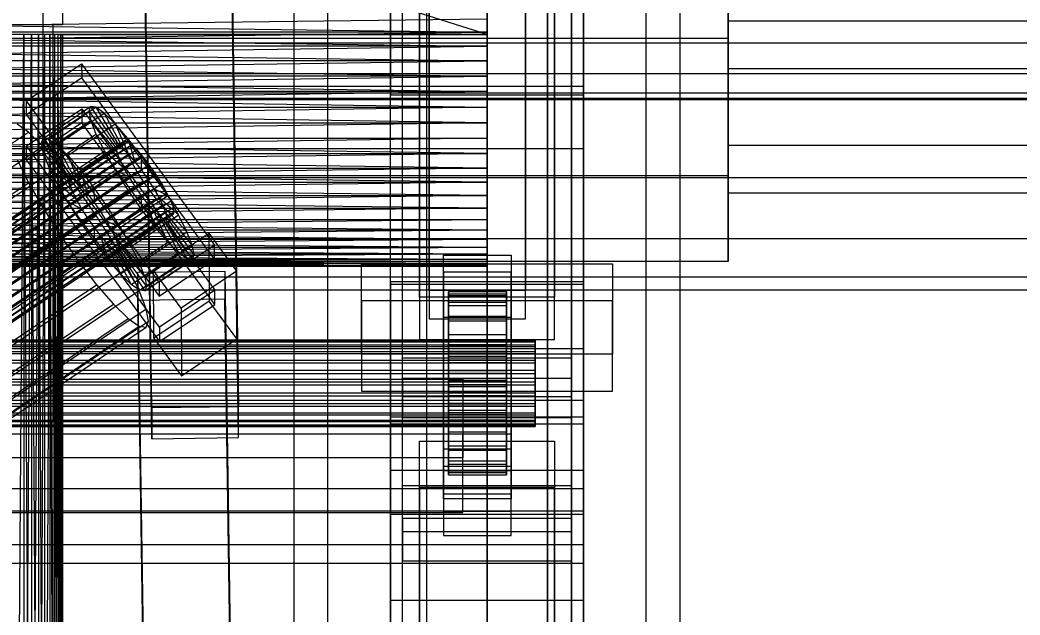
# Model space of a CAD drawing. Header units: millimetres. Extents: x -2500 to 58855, y -53268 to 6837.
# Drawn here: x 333.2 to 540.5, y -33940.3 to -33817 of the extents above; entities that cross this region are included whole.
import ezdxf

# ---------------------------------------------------------------- set-up
doc = ezdxf.new("R2010")
doc.units = ezdxf.units.MM
for name, color, linetype, lineweight in [('COTAS_O', 1, 'Continuous', 0), ('frontal_briquetadora', 7, 'Continuous', 0), ('frontal_C01', 7, 'Continuous', 0), ('frontal_C02', 7, 'Continuous', 0), ('frontal_C03', 7, 'Continuous', 0), ('frontal_secador', 7, 'Continuous', 0)]:
    doc.layers.add(name, color=color, linetype=linetype, lineweight=lineweight)
doc.dimstyles.new('R19_100', dxfattribs={"dimtxt": 250, "dimasz": 150, "dimexe": 150, "dimexo": 80, "dimgap": 100, "dimtad": 1, "dimtih": 1, "dimtoh": 1, "dimdsep": 46, "dimcen": 0.09, "dimadec": 0, "dimazin": 0, "dimtfac": 1, "dimtdec": 4, "dimtofl": 0, "dimtmove": 0, "dimatfit": 3, "dimfxl": 1, "dimtolj": 1, "dimtzin": 0, "dimarcsym": 0})

# ---------------------------------------------------------------- blocks, each defined once
blk = doc.blocks.new('*D39')
at = {"layer": 'COTAS_O', "color": 0, "lineweight": -2, "transparency": 16777216}
for p, q in [((-1725, -34320), (-1725, -33550)), ((1725, -34320), (1725, -33550)), ((-1575, -33700), (1575, -33700))]:
    blk.add_line(p, q, dxfattribs=at)
at = {"layer": 'COTAS_O', "color": 0, "transparency": 16777216}
for points in [[(-1575, -33675), (-1575, -33725), (-1725, -33700)], [(1575, -33675), (1575, -33725), (1725, -33700)]]:
    blk.add_solid(points, dxfattribs=at)
at = {"layer": 'Defpoints', "color": 0, "transparency": 16777216}
for p in [(1725, -33700), (-1725, -34400), (1725, -34400)]:
    blk.add_point(p, dxfattribs=at)

msp = doc.modelspace()

# ---------------------------------------------------------------- linework, layer by layer
at = {"layer": 'frontal_briquetadora'}
for p, q in [((430, -33820), (210, -33750)), ((430, -33820), (430, -33750)), ((430, -33750), (430, -33844.629)), ((430, -33750), (430, -33841.488)), ((430, -33750), (430, -33838.284)), ((430, -33750), (430, -33835.05)), ((430, -33750), (430, -33831.815)), ((430, -33750), (430, -33828.612)), ((430, -33750), (430, -33825.47)), ((430, -33750), (430, -33822.421)), ((430, -33750), (430, -33819.494)), ((338, -33845), (338, -33795)), ((480, -33809.778), (480, -33820.797)), ((480, -33821.536), (480, -33810.289)), ((480, -33827.53), (480, -33814.779)), ((210, -33819.494), (430, -33816.716)), ((210, -33816.716), (430, -33819.494)), ((342, -33815.5), (342, -33818)), ((430, -33816.716), (430, -33819.494)), ((480, -33815.42), (480, -33828.329)), ((333.717, -33818), (324.895, -33818)), ((338.019, -33818), (332.47, -33818)), ((339.821, -33818), (333.717, -33818)), ((340, -33818), (338.019, -33818)), ((342, -33818), (339.821, -33818)), ((340, -33818), (340, -33990)), ((720, -33817.251), (480, -33817.251)), ((480, -33817.251), (480, -33819.113)), ((480, -33818.915), (480, -33817.251)), ((480, -33817.748), (480, -33817.647)), ((480, -33817.647), (480, -33820.992)), ((480, -33821.276), (480, -33817.748)), ((480, -33823.774), (480, -33818.915)), ((480, -33819.113), (480, -33824.131)), ((480, -33820.797), (200, -33820.797)), ((430, -33819.494), (210, -33819.494)), ((210, -33822.421), (430, -33819.494)), ((210, -33819.494), (430, -33822.421)), ((430, -33820), (210, -33820)), ((430, -33820), (320, -33820)), ((430, -33820), (322.156, -33820)), ((430, -33820), (324.292, -33820)), ((430, -33820), (326.386, -33820)), ((430, -33820), (328.419, -33820)), ((430, -33820), (330.371, -33820)), ((430, -33820), (332.223, -33820)), ((333.957, -33820), (332.223, -33820)), ((332.223, -34060), (333.957, -33820)), ((430, -33820), (333.957, -33820)), ((335.556, -33820), (333.957, -33820)), ((333.957, -33820), (333.957, -34060)), ((333.957, -34060), (335.556, -33820)), ((335.556, -34060), (333.957, -33820)), ((430, -33820), (335.556, -33820)), ((337.006, -33820), (335.556, -33820)), ((335.556, -33820), (335.556, -34060)), ((337.006, -33820), (335.556, -34060)), ((337.006, -34060), (335.556, -33820)), ((430, -33820), (337.006, -33820)), ((338.292, -33820), (337.006, -33820)), ((337.006, -33820), (337.006, -34060)), ((338.292, -33820), (337.006, -34060)), ((338.292, -34060), (337.006, -33820)), ((430, -33820), (338.292, -33820)), ((339.402, -33820), (338.292, -33820)), ((338.292, -33820), (338.292, -34060)), ((339.402, -33820), (338.292, -34060)), ((430, -33820), (339.402, -33820)), ((340.325, -33820), (339.402, -33820)), ((339.402, -33820), (339.402, -34060)), ((340.325, -33820), (339.402, -34060)), ((340.325, -34060), (339.402, -33820)), ((430, -33820), (340.325, -33820)), ((341.053, -33820), (340.325, -33820)), ((340.325, -33820), (340.325, -34060)), ((341.053, -33820), (340.325, -34060)), ((340.325, -33820), (341.053, -34060)), ((430, -33820), (341.053, -33820)), ((341.053, -33820), (341.577, -33820)), ((341.053, -33820), (341.053, -34060)), ((341.577, -33820), (341.053, -34060)), ((341.053, -33820), (341.577, -34060)), ((341.577, -33820), (430, -33820)), ((341.577, -33820), (341.894, -33820)), ((341.577, -33820), (341.577, -34060)), ((341.894, -33820), (341.577, -34060)), ((341.577, -33820), (341.894, -34060)), ((341.894, -33820), (430, -33820)), ((341.894, -33820), (342, -33820)), ((341.894, -33820), (341.894, -34060)), ((342, -33820), (341.894, -34060)), ((342, -33820), (430, -33820)), ((342, -33820), (342, -34060)), ((430, -33819.494), (430, -33822.421)), ((430, -33820), (430, -34060)), ((430, -34260), (430, -33820)), ((430, -34680), (430, -33820)), ((430, -33820), (430, -33855.985)), ((430, -33820), (430, -33853.384)), ((430, -33820), (430, -33850.606)), ((430, -33820), (430, -33847.678)), ((430, -33844.629), (430, -33820)), ((480, -33820.797), (480, -33834.64)), ((480, -33820.992), (480, -33827.122)), ((480, -33827.533), (480, -33821.276)), ((430, -33822.421), (210, -33822.421)), ((210, -33825.47), (430, -33822.421)), ((210, -33822.421), (430, -33825.47)), ((430, -33822.421), (430, -33825.47)), ((480, -33835.46), (480, -33821.536)), ((430, -33825.47), (210, -33825.47)), ((210, -33828.612), (430, -33825.47)), ((210, -33825.47), (430, -33828.612)), ((430, -33825.47), (430, -33828.612)), ((480, -33830.867), (480, -33823.774)), ((480, -33824.131), (480, -33831.312)), ((720, -33827.122), (480, -33827.122)), ((480, -33827.122), (480, -33834.822)), ((480, -33841.77), (480, -33827.53)), ((480, -33835.278), (480, -33827.533)), ((430, -33828.612), (210, -33828.612)), ((210, -33831.815), (430, -33828.612)), ((210, -33828.612), (430, -33831.815)), ((430, -33828.612), (430, -33831.815)), ((480, -33828.329), (480, -33842.57)), ((480, -33838.788), (480, -33830.867)), ((480, -33831.312), (480, -33839.233)), ((430, -33831.815), (210, -33835.05)), ((430, -33831.815), (210, -33831.815)), ((210, -33831.815), (430, -33835.05)), ((430, -33831.815), (430, -33835.05)), ((430, -33835.05), (210, -33838.284)), ((210, -33835.05), (430, -33835.05)), ((430, -33838.284), (210, -33835.05)), ((430, -33835.05), (430, -33838.284)), ((480, -33834.64), (480, -33848.563)), ((480, -33834.822), (480, -33842.567)), ((480, -33842.978), (480, -33835.278)), ((480, -33849.302), (480, -33835.46)), ((430, -33838.284), (210, -33841.488)), ((210, -33838.284), (430, -33838.284)), ((430, -33838.284), (430, -33841.488)), ((480, -33845.969), (480, -33838.788)), ((480, -33839.233), (480, -33846.325)), ((430, -33841.488), (210, -33844.629)), ((210, -33841.488), (430, -33841.488)), ((430, -33844.629), (210, -33841.488)), ((430, -33841.488), (430, -33844.629)), ((480, -33854.679), (480, -33841.77)), ((480, -33842.567), (480, -33848.823)), ((480, -33842.57), (480, -33855.32)), ((480, -33849.107), (480, -33842.978)), ((720, -33842.978), (480, -33842.978)), ((430, -33844.629), (210, -33847.678)), ((210, -33844.629), (430, -33844.629)), ((430, -33847.678), (210, -33844.629)), ((290, -33845), (338, -33845)), ((430, -33844.629), (430, -33847.678)), ((480, -33850.987), (480, -33845.969)), ((430, -33847.678), (210, -33850.606)), ((210, -33847.678), (430, -33847.678)), ((430, -33850.606), (210, -33847.678)), ((430, -33847.678), (430, -33850.606)), ((480, -33846.325), (480, -33851.185)), ((480, -33849.302), (200, -33849.302)), ((480, -33848.563), (480, -33859.811)), ((480, -33848.823), (480, -33852.351)), ((480, -33852.453), (480, -33849.107)), ((480, -33860.322), (480, -33849.302)), ((430, -33850.606), (210, -33853.384)), ((210, -33850.606), (430, -33850.606)), ((430, -33853.384), (210, -33850.606)), ((430, -33850.606), (430, -33853.384)), ((480, -33852.848), (480, -33850.987)), ((480, -33851.185), (480, -33852.848)), ((480, -33852.351), (480, -33852.453)), ((430, -33853.384), (210, -33855.985)), ((210, -33853.384), (430, -33853.384)), ((430, -33855.985), (210, -33853.384)), ((430, -33853.384), (430, -33855.985)), ((430, -33853.384), (430, -34060)), ((720, -33852.848), (480, -33852.848)), ((430, -33855.985), (210, -33858.384)), ((210, -33855.985), (430, -33855.985)), ((430, -33855.985), (430, -33858.384)), ((430, -34060), (430, -33855.985)), ((480, -33863.7), (480, -33854.679)), ((480, -33855.32), (480, -33864.056)), ((430, -33858.384), (210, -33858.384)), ((430, -33858.384), (210, -33860.559)), ((430, -33860.559), (210, -33858.384)), ((430, -33858.384), (430, -33860.559)), ((430, -34060), (430, -33858.384)), ((430, -33860.559), (210, -33860.559)), ((430, -33860.559), (210, -33862.488)), ((430, -33862.488), (210, -33860.559)), ((430, -33860.559), (430, -33862.488)), ((430, -33860.559), (430, -34060)), ((480, -33859.811), (480, -33866.154)), ((480, -33866.336), (480, -33860.322)), ((430, -33862.488), (210, -33862.488)), ((430, -33862.488), (210, -33864.153)), ((430, -33864.153), (210, -33862.488)), ((430, -33862.488), (430, -33864.153)), ((430, -33862.488), (430, -34060)), ((430, -33864.153), (210, -33864.153)), ((430, -33864.153), (210, -33865.538)), ((430, -33865.538), (210, -33864.153)), ((430, -33864.153), (430, -33865.538)), ((430, -33864.153), (430, -34060)), ((480, -33867.047), (480, -33863.7)), ((480, -33864.056), (480, -33867.047)), ((430, -33865.538), (210, -33865.538)), ((430, -33865.538), (210, -33866.629)), ((430, -33866.629), (210, -33865.538)), ((430, -33866.629), (210, -33866.629)), ((430, -33866.629), (210, -33867.416)), ((430, -33867.416), (210, -33866.629)), ((430, -33865.538), (430, -33866.629)), ((430, -33865.538), (430, -34060)), ((430, -33866.629), (430, -33867.416)), ((430, -33866.629), (430, -34060)), ((480, -33866.154), (480, -33866.336)), ((480, -33867.047), (200, -33867.047)), ((430, -33867.416), (210, -33867.416)), ((430, -33867.416), (210, -33867.891)), ((430, -33867.891), (210, -33867.416)), ((430, -33867.891), (210, -33867.891)), ((430, -33867.891), (210, -33868.05)), ((430, -33868.05), (210, -33867.891)), ((430, -33868.05), (210, -33868.05)), ((430, -33867.416), (430, -33867.891)), ((430, -33867.416), (430, -34060)), ((430, -33867.891), (430, -33868.05)), ((430, -33867.891), (430, -34060)), ((430, -33868.05), (430, -34060))]:
    msp.add_line(p, q, dxfattribs=at)
at = {"layer": 'frontal_C01'}
for p, q in [((410, -33832.46), (410, -33448.25)), ((450, -33832.46), (450, -33448.25)), ((410, -33899.304), (410, -33515.094)), ((450, -33515.094), (450, -33899.304)), ((417.5, -34180.3), (417.5, -33521.357)), ((442.5, -33521.357), (442.5, -34180.3)), ((417.5, -34205.669), (417.5, -33546.726)), ((442.5, -34205.669), (442.5, -33546.726)), ((410, -33937.198), (410, -33552.989)), ((450, -33937.198), (450, -33552.989)), ((375.644, -33705.166), (378.512, -33897.114)), ((360.514, -33897.355), (357.646, -33705.408)), ((360.514, -33903.759), (357.646, -33711.811)), ((378.512, -33903.518), (375.644, -33711.57)), ((410, -33785.092), (410, -33832.46)), ((410, -34169.301), (410, -33785.092)), ((450, -33832.46), (450, -33785.092)), ((450, -33785.092), (450, -34169.301)), ((450, -33797.635), (450, -33830.793)), ((450, -33843.6), (450, -33810.442)), ((450, -33830.793), (-450, -33830.793)), ((450, -33843.6), (450, -33830.793)), ((410, -33832.46), (450, -33832.46)), ((410, -34216.669), (410, -33832.46)), ((450, -34216.669), (450, -33832.46)), ((-450, -33843.6), (450, -33843.6)), ((-425, -33891.431), (425, -33891.431)), ((425, -33891.431), (425, -33907.696)), ((425, -33891.431), (425, -33902.8)), ((378.512, -33897.114), (360.514, -33897.355)), ((360.514, -33897.355), (360.514, -33903.759)), ((378.512, -33903.518), (378.512, -33897.114)), ((450, -33899.304), (410, -33899.304)), ((410, -33899.304), (410, -33937.198)), ((410, -34283.513), (410, -33899.304)), ((450, -33937.198), (450, -33899.304)), ((450, -33899.304), (450, -34283.513)), ((425, -33902.8), (-425, -33902.8)), ((360.514, -33903.759), (378.512, -33903.518)), ((416, -33913.84), (416, -33904.235)), ((416, -33904.235), (444, -33904.235)), ((416, -33994.115), (416, -33904.235)), ((425, -33919.065), (425, -33902.8)), ((444, -33904.235), (444, -33913.84)), ((444, -33904.235), (444, -33994.115)), ((425, -33907.696), (-425, -33907.696)), ((425, -33919.065), (425, -33907.696)), ((412.5, -33923.053), (412.5, -33913.448)), ((412.5, -33913.448), (447.5, -33913.448)), ((412.5, -34188.182), (412.5, -33913.448)), ((444, -33913.84), (416, -33913.84)), ((416, -33913.84), (416, -34003.72)), ((444, -34003.72), (444, -33913.84)), ((447.5, -33913.448), (447.5, -33923.053)), ((447.5, -33913.448), (447.5, -34188.182)), ((-425, -33919.065), (425, -33919.065)), ((447.5, -33923.053), (412.5, -33923.053)), ((412.5, -34197.787), (412.5, -33923.053)), ((447.5, -34197.787), (447.5, -33923.053)), ((410, -33937.198), (450, -33937.198)), ((410, -34321.407), (410, -33937.198)), ((450, -34321.407), (450, -33937.198))]:
    msp.add_line(p, q, dxfattribs=at)
at = {"layer": 'frontal_C02'}
for p, q in [((410, -33900.768), (410, -33550.05)), ((450, -33550.05), (450, -33900.768)), ((390, -35975), (390, -33576.746)), ((397, -35975), (397, -33576.746)), ((463, -35975), (463, -33576.746)), ((470, -35975), (470, -33576.746)), ((410, -33948.585), (410, -33597.867)), ((450, -33948.585), (450, -33597.867)), ((410, -34074.565), (410, -33723.846)), ((450, -33723.846), (450, -34074.565)), ((417.5, -34261.912), (417.5, -33729.49)), ((442.5, -33729.49), (442.5, -34261.912)), ((418, -33873.072), (418, -33731.97)), ((438, -33731.97), (438, -33873.072)), ((418, -33737.816), (418, -33878.918)), ((438, -33878.918), (438, -33737.816)), ((412.5, -33920.293), (412.5, -33738.589)), ((447.5, -33738.589), (447.5, -33920.293)), ((412.5, -33929.061), (412.5, -33747.357)), ((447.5, -33929.061), (447.5, -33747.357)), ((417.5, -34288.878), (417.5, -33756.456)), ((442.5, -34288.878), (442.5, -33756.456)), ((410, -34112.818), (410, -33762.099)), ((450, -34112.818), (450, -33762.099)), ((416, -33874.416), (416, -33785.284)), ((444, -33785.284), (444, -33874.416)), ((416, -33794.052), (416, -33883.184)), ((444, -33883.184), (444, -33794.052)), ((334.501, -33833.724), (345.969, -33826.041)), ((345.969, -33826.041), (345.981, -33828.963)), ((345.969, -33826.041), (373.501, -33863.634)), ((345.981, -33828.963), (334.513, -33836.647)), ((373.513, -33866.556), (345.981, -33828.963)), ((334.513, -33836.647), (334.501, -33833.724)), ((362.033, -33871.317), (334.501, -33833.724)), ((334.539, -33843.077), (346.008, -33835.393)), ((338.005, -33841.515), (347.835, -33834.93)), ((339.088, -33841.663), (348.918, -33835.077)), ((346.008, -33835.393), (346.02, -33838.316)), ((346.008, -33835.393), (373.539, -33872.986)), ((347.835, -33834.93), (347.47, -33835.86)), ((348.918, -33835.077), (347.835, -33834.93)), ((347.835, -33834.93), (353.378, -33843.251)), ((350.645, -33836.292), (348.918, -33835.077)), ((348.918, -33835.077), (353.892, -33843.321)), ((334.513, -33836.647), (362.045, -33874.24)), ((337.64, -33842.446), (347.47, -33835.86)), ((338.017, -33844.39), (347.847, -33837.804)), ((340.816, -33842.877), (350.645, -33836.292)), ((347.47, -33835.86), (353.205, -33843.692)), ((347.47, -33835.86), (347.847, -33837.804)), ((347.847, -33837.804), (353.384, -33844.613)), ((347.847, -33837.804), (348.941, -33840.63)), ((352.899, -33838.491), (350.645, -33836.292)), ((350.645, -33836.292), (354.71, -33843.896)), ((334.938, -33840.206), (332.629, -33838.582)), ((346.02, -33838.316), (334.551, -33845.999)), ((343.069, -33845.077), (352.899, -33838.491)), ((373.551, -33875.909), (346.02, -33838.316)), ((355.525, -33841.525), (352.899, -33838.491)), ((352.899, -33838.491), (355.777, -33844.938)), ((150.629, -33963.69), (334.938, -33840.206)), ((337.95, -33843.146), (334.938, -33840.206)), ((337.64, -33842.446), (338.005, -33841.515)), ((343.549, -33849.837), (338.005, -33841.515)), ((338.005, -33841.515), (339.088, -33841.663)), ((344.062, -33849.907), (339.088, -33841.663)), ((339.088, -33841.663), (340.816, -33842.877)), ((339.111, -33847.216), (348.941, -33840.63)), ((345.695, -33848.111), (355.525, -33841.525)), ((348.941, -33840.63), (353.902, -33845.951)), ((348.941, -33840.63), (350.678, -33844.145)), ((358.345, -33845.187), (355.525, -33841.525)), ((355.525, -33841.525), (357.021, -33846.375)), ((141.045, -33985.835), (354.844, -33842.594)), ((141.218, -33985.395), (355.017, -33842.153)), ((141.224, -33986.756), (355.022, -33843.515)), ((141.731, -33985.465), (355.53, -33842.223)), ((142.549, -33986.04), (356.348, -33842.799)), ((143.617, -33987.082), (357.415, -33843.84)), ((153.641, -33966.63), (337.95, -33843.146)), ((334.551, -33845.999), (334.539, -33843.077)), ((362.071, -33880.669), (334.539, -33843.077)), ((343.376, -33850.277), (337.64, -33842.446)), ((338.017, -33844.39), (337.64, -33842.446)), ((341.461, -33847.202), (337.95, -33843.146)), ((344.88, -33850.482), (340.816, -33842.877)), ((340.816, -33842.877), (343.069, -33845.077)), ((340.848, -33850.731), (350.678, -33844.145)), ((353.205, -33843.692), (343.376, -33850.277)), ((353.378, -33843.251), (343.549, -33849.837)), ((353.892, -33843.321), (344.062, -33849.907)), ((354.71, -33843.896), (344.88, -33850.482)), ((350.678, -33844.145), (354.725, -33847.616)), ((350.678, -33844.145), (352.938, -33848.109)), ((353.205, -33843.692), (353.378, -33843.251)), ((353.384, -33844.613), (353.205, -33843.692)), ((353.378, -33843.251), (353.892, -33843.321)), ((353.892, -33843.321), (354.71, -33843.896)), ((354.71, -33843.896), (355.777, -33844.938)), ((355.017, -33842.153), (354.844, -33842.594)), ((354.844, -33842.594), (355.022, -33843.515)), ((355.53, -33842.223), (355.017, -33842.153)), ((355.022, -33843.515), (355.541, -33844.854)), ((356.348, -33842.799), (355.53, -33842.223)), ((357.415, -33843.84), (356.348, -33842.799)), ((358.659, -33845.278), (357.415, -33843.84)), ((141.742, -33988.095), (355.541, -33844.854)), ((144.861, -33988.519), (358.659, -33845.278)), ((332.659, -33846.005), (334.981, -33850.704)), ((334.551, -33845.999), (362.083, -33883.592)), ((343.554, -33851.198), (338.017, -33844.39)), ((339.111, -33847.216), (338.017, -33844.39)), ((345.947, -33851.524), (343.069, -33845.077)), ((343.069, -33845.077), (345.695, -33848.111)), ((353.384, -33844.613), (343.554, -33851.198)), ((353.902, -33845.951), (344.073, -33852.537)), ((355.777, -33844.938), (345.947, -33851.524)), ((358.345, -33845.187), (348.515, -33851.773)), ((353.902, -33845.951), (353.384, -33844.613)), ((354.725, -33847.616), (353.902, -33845.951)), ((355.541, -33844.854), (356.363, -33846.518)), ((355.777, -33844.938), (357.021, -33846.375)), ((358.357, -33848.11), (358.345, -33845.187)), ((361.166, -33849.228), (358.345, -33845.187)), ((359.995, -33847.012), (358.659, -33845.278)), ((142.565, -33989.76), (356.363, -33846.518)), ((359.995, -33847.012), (146.196, -33990.254)), ((157.152, -33970.686), (341.461, -33847.202)), ((344.073, -33852.537), (339.111, -33847.216)), ((340.848, -33850.731), (339.111, -33847.216)), ((345.231, -33852.098), (341.461, -33847.202)), ((343.108, -33854.695), (352.938, -33848.109)), ((354.725, -33847.616), (344.895, -33854.202)), ((347.191, -33852.961), (345.695, -33848.111)), ((345.695, -33848.111), (348.515, -33851.773)), ((357.021, -33846.375), (347.191, -33852.961)), ((348.527, -33854.696), (358.357, -33848.11)), ((352.938, -33848.109), (355.796, -33849.494)), ((352.938, -33848.109), (355.569, -33852.253)), ((355.796, -33849.494), (354.725, -33847.616)), ((356.363, -33846.518), (357.434, -33848.396)), ((357.021, -33846.375), (358.357, -33848.11)), ((358.357, -33848.11), (359.693, -33850.024)), ((361.332, -33848.926), (359.995, -33847.012)), ((143.635, -33991.638), (357.434, -33848.396)), ((144.881, -33993.6), (358.68, -33850.359)), ((147.533, -33992.168), (361.332, -33848.926)), ((343.549, -33849.837), (343.376, -33850.277)), ((343.376, -33850.277), (343.554, -33851.198)), ((344.062, -33849.907), (343.549, -33849.837)), ((344.88, -33850.482), (344.062, -33849.907)), ((355.796, -33849.494), (345.966, -33856.08)), ((359.693, -33850.024), (349.863, -33856.61)), ((351.336, -33855.814), (361.166, -33849.228)), ((357.042, -33851.457), (355.796, -33849.494)), ((357.434, -33848.396), (358.68, -33850.359)), ((358.68, -33850.359), (360.017, -33852.273)), ((361.166, -33849.228), (359.693, -33850.024)), ((359.693, -33850.024), (360.939, -33851.987)), ((363.797, -33853.371), (361.166, -33849.228)), ((362.578, -33850.889), (361.332, -33848.926)), ((146.218, -33995.514), (360.017, -33852.273)), ((148.779, -33994.13), (362.578, -33850.889)), ((150.672, -33974.188), (334.981, -33850.704)), ((345.231, -33852.098), (160.922, -33975.582)), ((334.981, -33850.704), (338.003, -33856.004)), ((344.895, -33854.202), (340.848, -33850.731)), ((343.108, -33854.695), (340.848, -33850.731)), ((343.554, -33851.198), (344.073, -33852.537)), ((345.947, -33851.524), (344.88, -33850.482)), ((349.002, -33857.499), (345.231, -33852.098)), ((345.739, -33858.839), (355.569, -33852.253)), ((347.191, -33852.961), (345.947, -33851.524)), ((357.042, -33851.457), (347.212, -33858.043)), ((348.515, -33851.773), (348.527, -33854.696)), ((348.515, -33851.773), (351.336, -33855.814)), ((360.939, -33851.987), (351.109, -33858.572)), ((355.569, -33852.253), (357.042, -33851.457)), ((355.569, -33852.253), (358.39, -33856.293)), ((358.378, -33853.371), (357.042, -33851.457)), ((360.017, -33852.273), (361.352, -33854.008)), ((363.797, -33853.371), (360.939, -33851.987)), ((360.939, -33851.987), (362.01, -33853.864)), ((363.648, -33852.767), (362.578, -33850.889)), ((147.554, -33997.249), (361.352, -33854.008)), ((149.85, -33996.008), (363.648, -33852.767)), ((150.672, -33997.673), (364.471, -33854.432)), ((344.073, -33852.537), (344.895, -33854.202)), ((344.895, -33854.202), (345.966, -33856.08)), ((348.527, -33854.696), (347.191, -33852.961)), ((358.378, -33853.371), (348.548, -33859.956)), ((362.01, -33853.864), (352.18, -33860.45)), ((353.967, -33859.957), (363.797, -33853.371)), ((358.39, -33856.293), (358.378, -33853.371)), ((359.714, -33855.105), (358.378, -33853.371)), ((361.352, -33854.008), (362.596, -33855.445)), ((366.057, -33857.336), (362.01, -33853.864)), ((362.01, -33853.864), (362.833, -33855.529)), ((364.471, -33854.432), (363.648, -33852.767)), ((366.057, -33857.336), (363.797, -33853.371)), ((364.989, -33855.77), (364.471, -33854.432)), ((148.798, -33998.686), (362.596, -33855.445)), ((149.865, -33999.728), (363.664, -33856.487)), ((151.191, -33999.012), (364.989, -33855.77)), ((153.694, -33979.488), (338.003, -33856.004)), ((338.003, -33856.004), (341.52, -33861.543)), ((345.966, -33856.08), (343.108, -33854.695)), ((345.739, -33858.839), (343.108, -33854.695)), ((345.966, -33856.08), (347.212, -33858.043)), ((349.863, -33856.61), (348.527, -33854.696)), ((348.56, -33862.879), (358.39, -33856.293)), ((349.863, -33856.61), (351.336, -33855.814)), ((359.714, -33855.105), (349.884, -33861.691)), ((360.958, -33856.543), (351.128, -33863.128)), ((351.336, -33855.814), (353.967, -33859.957)), ((362.833, -33855.529), (353.003, -33862.115)), ((358.39, -33856.293), (361.21, -33859.955)), ((361.21, -33859.955), (359.714, -33855.105)), ((360.958, -33856.543), (359.714, -33855.105)), ((363.836, -33862.99), (360.958, -33856.543)), ((362.025, -33857.584), (360.958, -33856.543)), ((362.596, -33855.445), (363.664, -33856.487)), ((367.794, -33860.851), (362.833, -33855.529)), ((362.833, -33855.529), (363.351, -33856.868)), ((363.664, -33856.487), (364.482, -33857.062)), ((365.168, -33856.691), (364.989, -33855.77)), ((150.683, -34000.304), (364.482, -33857.062)), ((151.196, -34000.373), (364.995, -33857.132)), ((151.369, -33999.933), (365.168, -33856.691)), ((164.693, -33980.983), (349.002, -33857.499)), ((347.212, -33858.043), (345.739, -33858.839)), ((347.212, -33858.043), (348.548, -33859.956)), ((352.519, -33863.039), (349.002, -33857.499)), ((351.109, -33858.572), (349.863, -33856.61)), ((352.18, -33860.45), (351.109, -33858.572)), ((351.109, -33858.572), (353.967, -33859.957)), ((362.025, -33857.584), (352.196, -33864.17)), ((362.843, -33858.16), (353.014, -33864.746)), ((363.351, -33856.868), (353.521, -33863.454)), ((363.357, -33858.23), (353.527, -33864.815)), ((363.53, -33857.789), (353.7, -33864.375)), ((356.228, -33863.922), (366.057, -33857.336)), ((366.09, -33865.189), (362.025, -33857.584)), ((362.843, -33858.16), (362.025, -33857.584)), ((367.817, -33866.404), (362.843, -33858.16)), ((363.357, -33858.23), (362.843, -33858.16)), ((368.888, -33863.677), (363.351, -33856.868)), ((363.351, -33856.868), (363.53, -33857.789)), ((363.53, -33857.789), (363.357, -33858.23)), ((368.9, -33866.551), (363.357, -33858.23)), ((369.265, -33865.621), (363.53, -33857.789)), ((364.482, -33857.062), (364.995, -33857.132)), ((364.995, -33857.132), (365.168, -33856.691)), ((367.794, -33860.851), (366.057, -33857.336)), ((348.56, -33862.879), (345.739, -33858.839)), ((348.548, -33859.956), (348.56, -33862.879)), ((348.548, -33859.956), (349.884, -33861.691)), ((351.38, -33866.541), (361.21, -33859.955)), ((353.003, -33862.115), (352.18, -33860.45)), ((352.18, -33860.45), (356.228, -33863.922)), ((353.967, -33859.957), (356.228, -33863.922)), ((361.21, -33859.955), (363.836, -33862.99)), ((157.211, -33985.027), (341.52, -33861.543)), ((341.52, -33861.543), (345.291, -33866.945)), ((349.884, -33861.691), (351.38, -33866.541)), ((349.884, -33861.691), (351.128, -33863.128)), ((353.521, -33863.454), (353.003, -33862.115)), ((353.003, -33862.115), (357.964, -33867.436)), ((357.964, -33867.436), (367.794, -33860.851)), ((360.882, -33868.874), (372.35, -33861.19)), ((368.888, -33863.677), (367.794, -33860.851)), ((372.35, -33861.19), (372.408, -33875.219)), ((372.35, -33861.19), (378.086, -33869.022)), ((168.21, -33986.523), (352.519, -33863.039)), ((351.38, -33866.541), (348.56, -33862.879)), ((351.128, -33863.128), (354.006, -33869.575)), ((351.128, -33863.128), (352.196, -33864.17)), ((352.196, -33864.17), (356.26, -33871.775)), ((352.196, -33864.17), (353.014, -33864.746)), ((355.541, -33868.339), (352.519, -33863.039)), ((353.014, -33864.746), (357.987, -33872.99)), ((353.014, -33864.746), (353.527, -33864.815)), ((353.7, -33864.375), (353.521, -33863.454)), ((353.521, -33863.454), (359.058, -33870.262)), ((353.527, -33864.815), (353.7, -33864.375)), ((353.527, -33864.815), (359.07, -33873.137)), ((353.7, -33864.375), (359.436, -33872.207)), ((354.006, -33869.575), (363.836, -33862.99)), ((356.228, -33863.922), (357.964, -33867.436)), ((359.058, -33870.262), (368.888, -33863.677)), ((373.501, -33863.634), (362.033, -33871.317)), ((363.836, -33862.99), (366.09, -33865.189)), ((369.265, -33865.621), (368.888, -33863.677)), ((373.513, -33866.556), (373.501, -33863.634)), ((160.982, -33990.429), (345.291, -33866.945)), ((345.291, -33866.945), (349.061, -33871.841)), ((354.006, -33869.575), (351.38, -33866.541)), ((356.26, -33871.775), (366.09, -33865.189)), ((357.987, -33872.99), (367.817, -33866.404)), ((359.07, -33873.137), (368.9, -33866.551)), ((359.436, -33872.207), (369.265, -33865.621)), ((362.045, -33874.24), (373.513, -33866.556)), ((366.09, -33865.189), (367.817, -33866.404)), ((367.817, -33866.404), (368.9, -33866.551)), ((368.9, -33866.551), (369.265, -33865.621)), ((421, -33869.247), (421, -33865.74)), ((421, -33865.74), (435, -33865.74)), ((421, -33905.906), (421, -33865.74)), ((435, -33865.74), (435, -33869.247)), ((435, -33865.74), (435, -33905.906)), ((171.232, -33991.823), (355.541, -33868.339)), ((357.863, -33873.037), (355.541, -33868.339)), ((357.646, -33869.245), (375.644, -33869.002)), ((357.964, -33867.436), (359.058, -33870.262)), ((360.939, -33882.903), (360.882, -33868.874)), ((366.618, -33876.706), (360.882, -33868.874)), ((378.086, -33869.022), (366.618, -33876.706)), ((375.644, -33869.002), (375.644, -33874.847)), ((375.644, -33869.002), (378.512, -34062.769)), ((378.143, -33883.051), (378.086, -33869.022)), ((404, -33886.24), (404, -33867.535)), ((404, -33867.535), (456, -33867.535)), ((404, -33875.186), (404, -33867.535)), ((456, -33867.535), (456, -33886.24)), ((456, -33867.535), (456, -33875.186)), ((356.26, -33871.775), (354.006, -33869.575)), ((357.646, -33875.091), (357.646, -33869.245)), ((360.514, -34063.013), (357.646, -33869.245)), ((359.058, -33870.262), (359.436, -33872.207)), ((435, -33869.247), (421, -33869.247)), ((421, -33869.247), (421, -33909.413)), ((435, -33909.413), (435, -33869.247)), ((164.752, -33995.325), (349.061, -33871.841)), ((173.554, -33996.521), (357.863, -33873.037)), ((349.061, -33871.841), (352.572, -33875.897)), ((357.987, -33872.99), (356.26, -33871.775)), ((359.326, -33876.815), (357.863, -33873.037)), ((359.07, -33873.137), (357.987, -33872.99)), ((359.436, -33872.207), (359.07, -33873.137)), ((362.033, -33871.317), (362.045, -33874.24)), ((373.539, -33872.986), (362.071, -33880.669)), ((373.551, -33875.909), (373.539, -33872.986)), ((438, -33873.072), (418, -33873.072)), ((418, -33873.072), (418, -33878.918)), ((438, -33878.918), (438, -33873.072)), ((375.644, -33874.847), (357.646, -33875.091)), ((360.514, -34068.858), (357.646, -33875.091)), ((372.408, -33875.219), (360.939, -33882.903)), ((378.143, -33883.051), (372.408, -33875.219)), ((378.512, -34068.615), (375.644, -33874.847)), ((456, -33875.186), (404, -33875.186)), ((404, -33875.186), (404, -33893.891)), ((444, -33874.416), (416, -33874.416)), ((416, -33874.416), (416, -33883.184)), ((421, -33878.6), (421, -33875.092)), ((421, -33875.092), (435, -33875.092)), ((421, -33915.259), (421, -33875.092)), ((422, -33883.258), (422, -33873.264)), ((422, -33873.264), (422, -33873.74)), ((422, -33873.264), (434, -33873.264)), ((422, -33874.082), (422, -33873.264)), ((422, -33883.484), (422, -33873.74)), ((422, -33873.74), (422, -33875.478)), ((422, -33873.74), (434, -33873.74)), ((422, -33883.646), (422, -33874.082)), ((422, -33874.082), (434, -33874.082)), ((422, -33876.139), (422, -33874.082)), ((434, -33873.74), (434, -33873.264)), ((434, -33873.264), (434, -33883.258)), ((434, -33873.264), (434, -33874.082)), ((434, -33875.478), (434, -33873.74)), ((434, -33873.74), (434, -33883.484)), ((434, -33874.082), (434, -33883.646)), ((434, -33874.082), (434, -33876.139)), ((435, -33875.092), (435, -33878.6)), ((435, -33875.092), (435, -33915.259)), ((444, -33883.184), (444, -33874.416)), ((456, -33893.891), (456, -33875.186)), ((168.263, -33999.381), (352.572, -33875.897)), ((175.016, -34000.299), (359.326, -33876.815)), ((352.572, -33875.897), (355.584, -33878.837)), ((359.83, -33879.414), (359.326, -33876.815)), ((362.083, -33883.592), (373.551, -33875.909)), ((366.618, -33876.706), (366.675, -33890.734)), ((422, -33884.307), (422, -33875.478)), ((422, -33875.478), (422, -33878.359)), ((422, -33875.478), (434, -33875.478)), ((422, -33884.62), (422, -33876.139)), ((422, -33876.139), (434, -33876.139)), ((422, -33879.293), (422, -33876.139)), ((434, -33878.359), (434, -33875.478)), ((434, -33875.478), (434, -33884.307)), ((434, -33876.139), (434, -33884.62)), ((434, -33876.139), (434, -33879.293)), ((171.275, -34002.321), (355.584, -33878.837)), ((355.584, -33878.837), (357.893, -33880.461)), ((418, -33878.918), (438, -33878.918)), ((435, -33878.6), (421, -33878.6)), ((421, -33878.6), (421, -33918.766)), ((422, -33885.671), (422, -33878.359)), ((422, -33878.359), (422, -33882.186)), ((422, -33878.359), (434, -33878.359)), ((422, -33886.114), (422, -33879.293)), ((422, -33879.293), (434, -33879.293)), ((422, -33883.331), (422, -33879.293)), ((434, -33882.186), (434, -33878.359)), ((434, -33878.359), (434, -33885.671)), ((434, -33879.293), (434, -33886.114)), ((434, -33879.293), (434, -33883.331)), ((435, -33918.766), (435, -33878.6)), ((173.584, -34003.945), (357.893, -33880.461)), ((175.032, -34004.142), (359.341, -33880.658)), ((175.521, -34002.898), (359.83, -33879.414)), ((357.893, -33880.461), (359.341, -33880.658)), ((359.341, -33880.658), (359.83, -33879.414)), ((362.071, -33880.669), (362.083, -33883.592)), ((-440, -33883.258), (440, -33883.258)), ((-440, -33883.484), (440, -33883.484)), ((360.939, -33882.903), (366.675, -33890.734)), ((366.675, -33890.734), (378.143, -33883.051)), ((416, -33883.184), (444, -33883.184)), ((422, -33887.484), (422, -33882.186)), ((422, -33882.186), (422, -33886.7)), ((422, -33882.186), (434, -33882.186)), ((422, -33883.484), (422, -33883.258)), ((434, -33883.258), (422, -33883.258)), ((422, -33883.258), (422, -33883.646)), ((422, -33888.027), (422, -33883.331)), ((422, -33883.331), (434, -33883.331)), ((422, -33887.977), (422, -33883.331)), ((422, -33884.307), (422, -33883.484)), ((434, -33883.484), (422, -33883.484)), ((434, -33886.7), (434, -33882.186)), ((434, -33882.186), (434, -33887.484)), ((434, -33883.258), (434, -33883.484)), ((434, -33883.646), (434, -33883.258)), ((434, -33883.331), (434, -33888.027)), ((434, -33883.331), (434, -33887.977)), ((434, -33883.484), (434, -33884.307)), ((440, -33883.484), (440, -33883.258)), ((440, -33883.258), (440, -33883.646)), ((440, -33884.307), (440, -33883.484)), ((-440, -33883.646), (440, -33883.646)), ((-440, -33884.307), (440, -33884.307)), ((-440, -33884.62), (440, -33884.62)), ((434, -33883.646), (422, -33883.646)), ((422, -33883.646), (422, -33884.62)), ((422, -33885.671), (422, -33884.307)), ((434, -33884.307), (422, -33884.307)), ((434, -33884.62), (422, -33884.62)), ((422, -33884.62), (422, -33886.114)), ((434, -33884.62), (434, -33883.646)), ((434, -33884.307), (434, -33885.671)), ((434, -33886.114), (434, -33884.62)), ((440, -33883.646), (440, -33884.62)), ((440, -33885.671), (440, -33884.307)), ((440, -33884.62), (440, -33886.114)), ((-440, -33885.671), (440, -33885.671)), ((-440, -33886.114), (440, -33886.114)), ((-440, -33887.484), (440, -33887.484)), ((456, -33886.24), (404, -33886.24)), ((404, -33886.24), (404, -33893.891)), ((422, -33887.484), (422, -33885.671)), ((434, -33885.671), (422, -33885.671)), ((434, -33886.114), (422, -33886.114)), ((422, -33886.114), (422, -33888.027)), ((422, -33886.7), (422, -33889.622)), ((434, -33886.7), (422, -33886.7)), ((422, -33886.7), (422, -33891.592)), ((422, -33889.622), (422, -33887.484)), ((434, -33887.484), (422, -33887.484)), ((434, -33885.671), (434, -33887.484)), ((434, -33888.027), (434, -33886.114)), ((434, -33889.622), (434, -33886.7)), ((434, -33891.592), (434, -33886.7)), ((434, -33887.484), (434, -33889.622)), ((440, -33887.484), (440, -33885.671)), ((440, -33886.114), (440, -33888.027)), ((440, -33889.622), (440, -33887.484)), ((456, -33893.891), (456, -33886.24)), ((-440, -33888.027), (440, -33888.027)), ((440, -33889.622), (-440, -33889.622)), ((422, -33890.227), (422, -33887.977)), ((422, -33887.977), (434, -33887.977)), ((422, -33892.914), (422, -33887.977)), ((434, -33888.027), (422, -33888.027)), ((422, -33888.027), (422, -33890.227)), ((422, -33889.622), (434, -33889.622)), ((422, -33891.94), (422, -33889.622)), ((434, -33887.977), (434, -33890.227)), ((434, -33887.977), (434, -33892.914)), ((434, -33890.227), (434, -33888.027)), ((434, -33889.622), (434, -33891.94)), ((440, -33888.027), (440, -33890.227)), ((440, -33891.94), (440, -33889.622)), ((-440, -33890.227), (440, -33890.227)), ((434, -33890.227), (422, -33890.227)), ((422, -33890.227), (422, -33892.566)), ((422, -33891.94), (422, -33891.592)), ((422, -33891.592), (422, -33896.529)), ((422, -33891.592), (434, -33891.592)), ((434, -33892.566), (434, -33890.227)), ((434, -33896.529), (434, -33891.592)), ((434, -33891.592), (434, -33891.94)), ((440, -33890.227), (440, -33892.566)), ((-440, -33891.94), (440, -33891.94)), ((-440, -33892.566), (440, -33892.566)), ((404, -33893.891), (456, -33893.891)), ((422, -33894.278), (422, -33891.94)), ((434, -33891.94), (422, -33891.94)), ((422, -33892.566), (422, -33892.914)), ((434, -33892.566), (422, -33892.566)), ((422, -33892.566), (422, -33894.883)), ((422, -33892.914), (434, -33892.914)), ((422, -33897.806), (422, -33892.914)), ((434, -33891.94), (434, -33894.278)), ((434, -33892.914), (434, -33892.566)), ((434, -33894.883), (434, -33892.566)), ((434, -33892.914), (434, -33897.806)), ((440, -33894.278), (440, -33891.94)), ((440, -33892.566), (440, -33894.883)), ((-440, -33894.278), (440, -33894.278)), ((-440, -33894.883), (440, -33894.883)), ((422, -33896.479), (422, -33894.278)), ((422, -33894.278), (422, -33896.529)), ((434, -33894.278), (422, -33894.278)), ((422, -33894.883), (422, -33897.806)), ((434, -33894.883), (422, -33894.883)), ((422, -33894.883), (422, -33897.021)), ((434, -33896.529), (434, -33894.278)), ((434, -33894.278), (434, -33896.479)), ((434, -33897.806), (434, -33894.883)), ((434, -33897.021), (434, -33894.883)), ((440, -33896.479), (440, -33894.278)), ((440, -33894.883), (440, -33897.021)), ((-440, -33896.479), (440, -33896.479)), ((-440, -33897.021), (440, -33897.021)), ((422, -33898.392), (422, -33896.479)), ((422, -33896.479), (422, -33901.175)), ((434, -33896.479), (422, -33896.479)), ((422, -33896.529), (422, -33901.175)), ((422, -33896.529), (434, -33896.529)), ((422, -33897.021), (422, -33902.319)), ((434, -33897.021), (422, -33897.021)), ((422, -33897.021), (422, -33898.834)), ((422, -33897.806), (434, -33897.806)), ((422, -33902.319), (422, -33897.806)), ((434, -33901.175), (434, -33896.479)), ((434, -33896.479), (434, -33898.392)), ((434, -33901.175), (434, -33896.529)), ((434, -33902.319), (434, -33897.021)), ((434, -33898.834), (434, -33897.021)), ((434, -33897.806), (434, -33902.319)), ((440, -33898.392), (440, -33896.479)), ((440, -33897.021), (440, -33898.834)), ((-440, -33898.392), (440, -33898.392)), ((-440, -33898.834), (440, -33898.834)), ((-440, -33899.886), (440, -33899.886)), ((422, -33899.886), (422, -33898.392)), ((422, -33898.392), (422, -33905.212)), ((434, -33898.392), (422, -33898.392)), ((422, -33898.834), (422, -33906.147)), ((434, -33898.834), (422, -33898.834)), ((422, -33898.834), (422, -33900.199)), ((422, -33900.86), (422, -33899.886)), ((422, -33899.886), (422, -33908.367)), ((434, -33899.886), (422, -33899.886)), ((434, -33905.212), (434, -33898.392)), ((434, -33898.392), (434, -33899.886)), ((434, -33906.147), (434, -33898.834)), ((434, -33900.199), (434, -33898.834)), ((434, -33908.367), (434, -33899.886)), ((434, -33899.886), (434, -33900.86)), ((440, -33899.886), (440, -33898.392)), ((440, -33898.834), (440, -33900.199)), ((440, -33900.86), (440, -33899.886)), ((-440, -33900.199), (440, -33900.199)), ((-440, -33900.86), (440, -33900.86)), ((-440, -33901.022), (440, -33901.022)), ((-440, -33901.247), (440, -33901.247)), ((450, -33900.768), (410, -33900.768)), ((410, -33900.768), (410, -33948.585)), ((410, -34251.487), (410, -33900.768)), ((422, -33900.199), (422, -33909.028)), ((434, -33900.199), (422, -33900.199)), ((422, -33900.199), (422, -33901.022)), ((422, -33901.247), (422, -33900.86)), ((422, -33900.86), (422, -33910.423)), ((434, -33900.86), (422, -33900.86)), ((422, -33901.022), (422, -33910.765)), ((434, -33901.022), (422, -33901.022)), ((422, -33901.022), (422, -33901.247)), ((422, -33901.175), (422, -33905.212)), ((422, -33901.175), (434, -33901.175)), ((422, -33901.247), (422, -33911.241)), ((434, -33901.247), (422, -33901.247)), ((434, -33909.028), (434, -33900.199)), ((434, -33901.022), (434, -33900.199)), ((434, -33910.423), (434, -33900.86)), ((434, -33900.86), (434, -33901.247)), ((434, -33910.765), (434, -33901.022)), ((434, -33901.247), (434, -33901.022)), ((434, -33905.212), (434, -33901.175)), ((434, -33911.241), (434, -33901.247)), ((440, -33900.199), (440, -33901.022)), ((440, -33901.247), (440, -33900.86)), ((440, -33901.022), (440, -33901.247)), ((450, -33948.585), (450, -33900.768)), ((450, -33900.768), (450, -34251.487)), ((421, -33916.189), (421, -33902.745)), ((421, -33902.745), (435, -33902.745)), ((421, -33910.395), (421, -33902.745)), ((422, -33902.319), (434, -33902.319)), ((422, -33906.147), (422, -33902.319)), ((434, -33902.319), (434, -33906.147)), ((435, -33902.745), (435, -33916.189)), ((435, -33902.745), (435, -33910.395)), ((435, -33905.906), (421, -33905.906)), ((421, -33905.906), (421, -33909.413)), ((422, -33905.212), (422, -33908.367)), ((422, -33905.212), (434, -33905.212)), ((422, -33906.147), (434, -33906.147)), ((422, -33909.028), (422, -33906.147)), ((434, -33908.367), (434, -33905.212)), ((434, -33906.147), (434, -33909.028)), ((435, -33909.413), (435, -33905.906)), ((422, -33908.367), (422, -33910.423)), ((422, -33908.367), (434, -33908.367)), ((434, -33910.423), (434, -33908.367)), ((421, -33909.413), (435, -33909.413)), ((435, -33910.395), (421, -33910.395)), ((421, -33910.395), (421, -33923.84)), ((422, -33909.028), (434, -33909.028)), ((422, -33910.765), (422, -33909.028)), ((422, -33910.423), (422, -33911.241)), ((422, -33910.423), (434, -33910.423)), ((434, -33909.028), (434, -33910.765)), ((434, -33911.241), (434, -33910.423)), ((435, -33923.84), (435, -33910.395)), ((422, -33910.765), (434, -33910.765)), ((422, -33911.241), (422, -33910.765)), ((422, -33911.241), (434, -33911.241)), ((434, -33910.765), (434, -33911.241)), ((-450, -33914.05), (450, -33914.05)), ((450, -33914.05), (450, -33925.74)), ((450, -33914.05), (450, -33947.522)), ((435, -33915.259), (421, -33915.259)), ((421, -33915.259), (421, -33918.766)), ((435, -33916.189), (421, -33916.189)), ((421, -33916.189), (421, -33923.84)), ((435, -33918.766), (435, -33915.259)), ((435, -33923.84), (435, -33916.189)), ((421, -33918.766), (435, -33918.766)), ((447.5, -33920.293), (412.5, -33920.293)), ((412.5, -33920.293), (412.5, -33929.061)), ((447.5, -33929.061), (447.5, -33920.293)), ((421, -33923.84), (435, -33923.84)), ((450, -33925.74), (-450, -33925.74)), ((450, -33959.212), (450, -33925.74)), ((412.5, -33929.061), (447.5, -33929.061))]:
    msp.add_line(p, q, dxfattribs=at)
at = {"layer": 'frontal_C03'}
for p, q in [((390, -35975), (390, -33153.291)), ((397, -35975), (397, -33153.291)), ((463, -35975), (463, -33153.291)), ((470, -35975), (470, -33153.291)), ((390, -35975), (390, -33352.58)), ((397, -35975), (397, -33352.58)), ((463, -35975), (463, -33352.58)), ((470, -35975), (470, -33352.58)), ((410, -33871.215), (410, -33548.044)), ((410, -33871.763), (410, -33548.592)), ((450, -33548.044), (450, -33871.215)), ((450, -33548.592), (450, -33871.763)), ((417.5, -34205.665), (417.5, -33555.056)), ((442.5, -33555.056), (442.5, -34205.665)), ((412.5, -33891.252), (412.5, -33563.814)), ((447.5, -33563.814), (447.5, -33891.252)), ((412.5, -33899.331), (412.5, -33571.893)), ((447.5, -33899.331), (447.5, -33571.893)), ((417.5, -34231.26), (417.5, -33580.651)), ((442.5, -34231.26), (442.5, -33580.651)), ((410, -33910.285), (410, -33587.114)), ((450, -33910.285), (450, -33587.114)), ((410, -33919.368), (410, -33596.197)), ((450, -33919.368), (450, -33596.197)), ((450, -33871.215), (410, -33871.215)), ((410, -33871.215), (410, -33919.368)), ((410, -34194.386), (410, -33871.215)), ((450, -33871.763), (410, -33871.763)), ((410, -33871.763), (410, -33910.285)), ((410, -34194.934), (410, -33871.763)), ((450, -33919.368), (450, -33871.215)), ((450, -33871.215), (450, -34194.386)), ((450, -33910.285), (450, -33871.763)), ((450, -33871.763), (450, -34194.934)), ((-450, -33885.09), (450, -33885.09)), ((450, -33885.09), (450, -33895.862)), ((450, -33885.09), (450, -33918.797)), ((412.5, -33895.064), (412.5, -33886.984)), ((412.5, -33886.984), (447.5, -33886.984)), ((412.5, -34214.423), (412.5, -33886.984)), ((447.5, -33886.984), (447.5, -33895.064)), ((447.5, -33886.984), (447.5, -34214.423)), ((447.5, -33891.252), (412.5, -33891.252)), ((412.5, -33891.252), (412.5, -33899.331)), ((447.5, -33899.331), (447.5, -33891.252)), ((450, -33895.862), (-450, -33895.862)), ((447.5, -33895.064), (412.5, -33895.064)), ((412.5, -34222.502), (412.5, -33895.064)), ((447.5, -34222.502), (447.5, -33895.064)), ((450, -33929.569), (450, -33895.862)), ((412.5, -33899.331), (447.5, -33899.331)), ((410, -33910.285), (450, -33910.285)), ((410, -34233.456), (410, -33910.285)), ((450, -34233.456), (450, -33910.285)), ((450, -33918.797), (-450, -33918.797)), ((410, -33919.368), (450, -33919.368)), ((410, -34242.539), (410, -33919.368)), ((450, -33929.569), (450, -33918.797)), ((450, -34242.539), (450, -33919.368)), ((-450, -33929.569), (450, -33929.569))]:
    msp.add_line(p, q, dxfattribs=at)
at = {"layer": 'frontal_secador'}
for p, q in [((1360, -33821.784), (-1360, -33821.784)), ((1360, -33828.141), (-1360, -33828.141)), ((1360, -33832.137), (-1360, -33832.137)), ((1360, -33833.5), (-1360, -33833.5)), ((1250, -33833.25), (-1250, -33833.25)), ((1250, -33849.715), (-1250, -33849.715)), ((1250, -33862.349), (-1250, -33862.349)), ((1250, -33870.291), (-1250, -33870.291)), ((1250, -33873), (-1250, -33873))]:
    msp.add_line(p, q, dxfattribs=at)

# ---------------------------------------------------------------- dimensions: what is measured, and where the dimension line sits
at = {"layer": 'COTAS_O'}
dim = msp.add_aligned_dim(p1=(-1725, -34400), p2=(1725, -34400), distance=700, text='<> O', dimstyle='R19_100', dxfattribs=at)
dim.commit()
dim.dimension.update_dxf_attribs({"geometry": '*D39', "text_midpoint": (0, -33700)})

doc.saveas('drawing.dxf')
